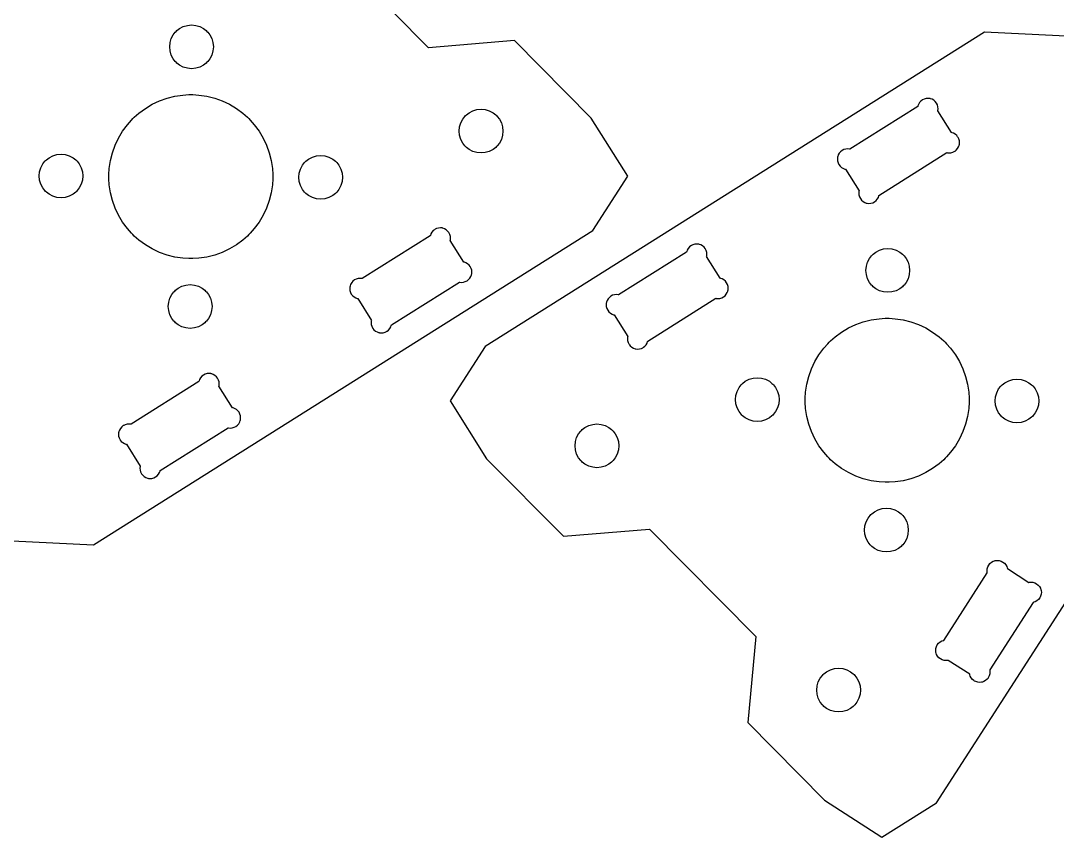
# Model space of a CAD drawing. Extents: x 0 to 997, y 0 to 569.
# Drawn here: x 354 to 429.9, y 17 to 76.7 of the extents above; entities that cross this region are included whole.
import ezdxf

# ---------------------------------------------------------------- set-up
doc = ezdxf.new("R2010")
doc.units = 0
doc.layers.get('0').update_dxf_attribs({"linetype": 'CONTINUOUS'})

msp = doc.modelspace()

# ---------------------------------------------------------------- linework, layer by layer
at = {"color": 0}
for points in [[(390.179, 75.2703), (383.881, 74.7526), (376.106, 82.6097), (376.689, 88.9022), (371.071, 94.58), (366.868, 97.2888), (362.864, 94.7671), (339.482, 58.4876), (340.112, 42.0692), (340.14, 41.3207), (342.215, 39.2244), (342.963, 39.1878), (359.374, 38.3846), (395.897, 61.3832), (398.461, 65.361), (395.797, 69.5921), (390.179, 75.2703)], [(365.407, 75.9476), (365.464, 76.0047), (365.657, 76.1528), (365.936, 76.2992), (366.232, 76.3871), (366.537, 76.4164), (366.843, 76.3871), (367.14, 76.2992), (367.418, 76.1528), (367.612, 76.0047), (367.669, 75.9476), (367.726, 75.8907), (367.875, 75.6967), (368.021, 75.4185), (368.108, 75.1219), (368.138, 74.8164), (368.108, 74.5107), (368.021, 74.2143), (367.875, 73.936), (367.726, 73.7419), (367.669, 73.685), (367.612, 73.6279), (367.418, 73.4799), (367.14, 73.3335), (366.843, 73.2457), (366.537, 73.2164), (366.232, 73.2457), (365.936, 73.3335), (365.657, 73.4799), (365.464, 73.6279), (365.407, 73.685), (365.35, 73.7419), (365.201, 73.936), (365.056, 74.2143), (364.967, 74.5107), (364.938, 74.8164), (364.967, 75.1219), (365.056, 75.4185), (365.201, 75.6967), (365.35, 75.8907), (365.407, 75.9476)], [(393.754, 39), (400.053, 39.5176), (407.828, 31.6604), (407.243, 25.3681), (412.862, 19.6903), (417.065, 16.9815), (421.069, 19.5032), (444.451, 55.7825), (443.821, 72.2011), (443.793, 72.9496), (441.718, 75.0458), (440.969, 75.0825), (424.56, 75.8857), (388.035, 52.8871), (385.472, 48.9092), (388.136, 44.6782), (393.754, 39)], [(362.246, 69.559), (362.35, 69.6639), (362.685, 69.9576), (363.16, 70.3083), (363.662, 70.6096), (364.192, 70.8597), (364.743, 71.0571), (365.313, 71.2001), (365.894, 71.2871), (366.34, 71.3164), (366.487, 71.3164), (366.636, 71.3164), (367.081, 71.2871), (367.664, 71.2001), (368.233, 71.0571), (368.783, 70.8597), (369.314, 70.6096), (369.817, 70.3083), (370.29, 69.9576), (370.626, 69.6639), (370.731, 69.559), (370.835, 69.4543), (371.129, 69.119), (371.479, 68.6453), (371.781, 68.1418), (372.031, 67.6126), (372.229, 67.0615), (372.372, 66.4925), (372.458, 65.9094), (372.487, 65.4647), (372.487, 65.3164), (372.487, 65.1682), (372.458, 64.7235), (372.372, 64.1404), (372.229, 63.5714), (372.031, 63.0203), (371.781, 62.4911), (371.479, 61.9876), (371.129, 61.5139), (370.835, 61.1786), (370.731, 61.0738), (370.626, 60.969), (370.29, 60.6753), (369.817, 60.3246), (369.314, 60.0233), (368.783, 59.7732), (368.233, 59.5758), (367.664, 59.4328), (367.081, 59.3458), (366.636, 59.3164), (366.487, 59.3164), (366.34, 59.3164), (365.894, 59.3458), (365.313, 59.4328), (364.743, 59.5758), (364.192, 59.7732), (363.662, 60.0233), (363.16, 60.3246), (362.685, 60.6753), (362.35, 60.969), (362.246, 61.0738), (362.14, 61.1786), (361.847, 61.5139), (361.496, 61.9876), (361.194, 62.4911), (360.944, 63.0203), (360.747, 63.5714), (360.604, 64.1404), (360.517, 64.7235), (360.487, 65.1682), (360.487, 65.3164), (360.487, 65.4647), (360.517, 65.9094), (360.604, 66.4925), (360.747, 67.0615), (360.944, 67.6126), (361.194, 68.1418), (361.496, 68.6453), (361.847, 69.119), (362.14, 69.4543), (362.246, 69.559)], [(414.719, 67.3261), (414.682, 67.3346), (414.568, 67.3447), (414.421, 67.3333), (414.282, 67.2942), (414.153, 67.2294), (414.039, 67.1415), (413.944, 67.0326), (413.869, 66.905), (413.831, 66.7979), (413.822, 66.761), (413.814, 66.7242), (413.803, 66.6101), (413.814, 66.4633), (413.854, 66.3236), (413.918, 66.1951), (414.007, 66.0813), (414.115, 65.9856), (414.243, 65.9118), (414.35, 65.8718), (414.388, 65.8633), (415.388, 64.2736), (415.379, 64.2368), (415.369, 64.1229), (415.381, 63.976), (415.419, 63.8364), (415.485, 63.7078), (415.572, 63.594), (415.682, 63.4983), (415.81, 63.4244), (415.917, 63.3844), (415.953, 63.3761), (415.99, 63.3678), (416.104, 63.3575), (416.251, 63.3689), (416.39, 63.4082), (416.519, 63.4728), (416.633, 63.5608), (416.728, 63.6697), (416.803, 63.7974), (416.842, 63.9044), (416.85, 63.9413), (421.825, 67.0738), (421.861, 67.0656), (421.972, 67.0553), (422.118, 67.0658), (422.258, 67.1044), (422.36, 67.1508), (422.392, 67.1704), (422.422, 67.19), (422.508, 67.2611), (422.603, 67.3717), (422.676, 67.4988), (422.715, 67.6031), (422.722, 67.6389), (422.731, 67.6747), (422.742, 67.7854), (422.731, 67.9314), (422.692, 68.0726), (422.646, 68.1736), (422.626, 68.2047), (422.607, 68.2358), (422.536, 68.3214), (422.425, 68.4172), (422.297, 68.4897), (422.193, 68.5283), (422.157, 68.5365), (421.157, 70.1262), (421.165, 70.1631), (421.175, 70.2771), (421.164, 70.4239), (421.125, 70.5635), (421.06, 70.6921), (420.972, 70.806), (420.862, 70.9017), (420.735, 70.9754), (420.628, 71.0154), (420.592, 71.0237), (420.554, 71.0322), (420.44, 71.0424), (420.293, 71.031), (420.154, 70.9918), (420.025, 70.9271), (419.911, 70.839), (419.817, 70.7301), (419.742, 70.6026), (419.703, 70.4954), (419.694, 70.4586), (414.719, 67.3261)], [(386.597, 69.7787), (386.654, 69.8357), (386.849, 69.9838), (387.126, 70.1303), (387.422, 70.2181), (387.728, 70.2474), (388.033, 70.2181), (388.331, 70.1303), (388.608, 69.9838), (388.803, 69.8357), (388.86, 69.7787), (388.917, 69.7217), (389.065, 69.5278), (389.211, 69.2494), (389.299, 68.9529), (389.328, 68.6474), (389.299, 68.3418), (389.211, 68.0453), (389.065, 67.7669), (388.917, 67.5729), (388.86, 67.516), (388.803, 67.459), (388.608, 67.311), (388.331, 67.1644), (388.033, 67.0767), (387.728, 67.0474), (387.422, 67.0767), (387.126, 67.1644), (386.849, 67.311), (386.654, 67.459), (386.597, 67.516), (386.54, 67.5729), (386.392, 67.7669), (386.246, 68.0453), (386.158, 68.3418), (386.128, 68.6474), (386.158, 68.9529), (386.246, 69.2494), (386.392, 69.5278), (386.54, 69.7217), (386.597, 69.7787)], [(355.857, 66.4978), (355.914, 66.5549), (356.108, 66.7029), (356.386, 66.8493), (356.682, 66.9372), (356.987, 66.9665), (357.293, 66.9372), (357.59, 66.8493), (357.868, 66.7029), (358.063, 66.5549), (358.119, 66.4978), (358.176, 66.4408), (358.325, 66.2468), (358.471, 65.9686), (358.558, 65.6721), (358.588, 65.3665), (358.558, 65.0608), (358.471, 64.7644), (358.325, 64.4861), (358.176, 64.2921), (358.119, 64.2351), (358.063, 64.1781), (357.868, 64.03), (357.59, 63.8836), (357.293, 63.7958), (356.987, 63.7665), (356.682, 63.7958), (356.386, 63.8836), (356.108, 64.03), (355.914, 64.1781), (355.857, 64.2351), (355.8, 64.2921), (355.651, 64.4861), (355.506, 64.7644), (355.417, 65.0608), (355.388, 65.3665), (355.417, 65.6721), (355.506, 65.9686), (355.651, 66.2468), (355.8, 66.4408), (355.857, 66.4978)], [(374.857, 66.3978), (374.914, 66.4547), (375.107, 66.6028), (375.386, 66.7493), (375.682, 66.8371), (375.987, 66.8664), (376.293, 66.8371), (376.59, 66.7493), (376.868, 66.6028), (377.063, 66.4547), (377.119, 66.3978), (377.176, 66.3408), (377.324, 66.1468), (377.471, 65.8685), (377.558, 65.5719), (377.588, 65.2664), (377.558, 64.9608), (377.471, 64.6643), (377.324, 64.386), (377.176, 64.1919), (377.119, 64.135), (377.063, 64.0781), (376.868, 63.93), (376.59, 63.7835), (376.293, 63.6957), (375.987, 63.6664), (375.682, 63.6957), (375.386, 63.7835), (375.107, 63.93), (374.914, 64.0781), (374.857, 64.135), (374.8, 64.1919), (374.651, 64.386), (374.506, 64.6643), (374.417, 64.9608), (374.388, 65.2664), (374.417, 65.5719), (374.506, 65.8685), (374.651, 66.1468), (374.8, 66.3408), (374.857, 66.3978)], [(379.032, 57.8535), (378.996, 57.8619), (378.881, 57.8722), (378.735, 57.8607), (378.594, 57.8215), (378.467, 57.7568), (378.353, 57.6689), (378.257, 57.56), (378.183, 57.4324), (378.143, 57.3251), (378.135, 57.2883), (378.126, 57.2515), (378.115, 57.1376), (378.128, 56.9906), (378.167, 56.8511), (378.231, 56.7225), (378.319, 56.6086), (378.428, 56.5129), (378.556, 56.4392), (378.662, 56.3992), (378.7, 56.3908), (379.701, 54.801), (379.693, 54.7651), (379.682, 54.6544), (379.693, 54.5085), (379.732, 54.3674), (379.778, 54.2664), (379.797, 54.2351), (379.817, 54.2042), (379.888, 54.1186), (379.999, 54.0228), (380.126, 53.9503), (380.231, 53.9117), (380.265, 53.9035), (380.301, 53.8953), (380.412, 53.8851), (380.558, 53.8956), (380.7, 53.9342), (380.8, 53.9807), (380.832, 54.0001), (380.862, 54.0197), (380.949, 54.0908), (381.044, 54.2014), (381.117, 54.3286), (381.156, 54.4328), (381.164, 54.4686), (386.138, 57.6011), (386.175, 57.5928), (386.289, 57.5825), (386.436, 57.5939), (386.575, 57.6332), (386.704, 57.6978), (386.818, 57.7858), (386.914, 57.8947), (386.987, 58.0224), (387.028, 58.1294), (387.036, 58.1663), (387.044, 58.2032), (387.054, 58.3171), (387.043, 58.464), (387.004, 58.6036), (386.939, 58.7321), (386.851, 58.846), (386.742, 58.9417), (386.614, 59.0154), (386.507, 59.0554), (386.471, 59.0637), (385.469, 60.6536), (385.478, 60.6894), (385.487, 60.8001), (385.478, 60.9461), (385.439, 61.0874), (385.392, 61.1883), (385.372, 61.2194), (385.353, 61.2506), (385.282, 61.3361), (385.171, 61.4318), (385.044, 61.5044), (384.94, 61.5431), (384.904, 61.5511), (384.868, 61.5593), (384.757, 61.5696), (384.611, 61.559), (384.471, 61.5204), (384.369, 61.474), (384.339, 61.4544), (384.307, 61.4349), (384.222, 61.3639), (384.126, 61.2532), (384.053, 61.1261), (384.015, 61.0218), (384.007, 60.986), (379.032, 57.8535)], [(404.901, 56.4167), (404.938, 56.4083), (405.051, 56.3981), (405.199, 56.4096), (405.339, 56.4488), (405.467, 56.5135), (405.581, 56.6014), (405.676, 56.7103), (405.75, 56.8379), (405.79, 56.9451), (405.799, 56.9819), (405.807, 57.0188), (405.817, 57.1326), (405.806, 57.2797), (405.767, 57.4192), (405.701, 57.5478), (405.614, 57.6617), (405.506, 57.7574), (405.378, 57.8311), (405.271, 57.8711), (405.233, 57.8794), (404.232, 59.4693), (404.24, 59.5051), (404.25, 59.6158), (404.24, 59.7618), (404.201, 59.9029), (404.156, 60.004), (404.136, 60.035), (404.117, 60.0663), (404.044, 60.1517), (403.935, 60.2475), (403.807, 60.32), (403.703, 60.3586), (403.667, 60.3668), (403.632, 60.3749), (403.521, 60.3851), (403.375, 60.3747), (403.233, 60.3361), (403.132, 60.2897), (403.101, 60.2701), (403.071, 60.2506), (402.985, 60.1794), (402.889, 60.0689), (402.817, 59.9417), (402.778, 59.8375), (402.769, 59.8015), (397.794, 56.6692), (397.758, 56.6776), (397.644, 56.6878), (397.497, 56.6764), (397.358, 56.6372), (397.229, 56.5724), (397.115, 56.4844), (397.019, 56.3756), (396.946, 56.2481), (396.906, 56.1408), (396.897, 56.1039), (396.889, 56.0671), (396.879, 55.9532), (396.89, 55.8063), (396.929, 55.6667), (396.994, 55.5382), (397.082, 55.4243), (397.192, 55.3286), (397.318, 55.2549), (397.426, 55.2149), (397.463, 55.2064), (398.464, 53.6167), (398.456, 53.5808), (398.446, 53.4701), (398.456, 53.3242), (398.494, 53.1831), (398.54, 53.0819), (398.56, 53.0508), (398.581, 53.0199), (398.651, 52.9343), (398.761, 52.8385), (398.889, 52.7658), (398.993, 52.7272), (399.029, 52.7192), (399.065, 52.711), (399.175, 52.7007), (399.321, 52.7112), (399.463, 52.7499), (399.564, 52.7963), (399.594, 52.8158), (399.626, 52.8354), (399.711, 52.9065), (399.807, 53.0171), (399.879, 53.1442), (399.918, 53.2485), (399.926, 53.2843), (404.901, 56.4167)], [(418.626, 57.3224), (418.569, 57.2654), (418.375, 57.1174), (418.097, 56.9708), (417.801, 56.8831), (417.494, 56.8538), (417.189, 56.8831), (416.893, 56.9708), (416.615, 57.1174), (416.421, 57.2654), (416.364, 57.3224), (416.307, 57.3793), (416.158, 57.5733), (416.013, 57.8517), (415.925, 58.1481), (415.894, 58.4537), (415.925, 58.7593), (416.013, 59.0558), (416.158, 59.334), (416.307, 59.5281), (416.364, 59.5851), (416.421, 59.6421), (416.615, 59.7901), (416.893, 59.9365), (417.189, 60.0244), (417.494, 60.0538), (417.801, 60.0244), (418.097, 59.9365), (418.375, 59.7901), (418.569, 59.6421), (418.626, 59.5851), (418.683, 59.5281), (418.832, 59.334), (418.978, 59.0558), (419.065, 58.7593), (419.094, 58.4537), (419.065, 58.1481), (418.978, 57.8517), (418.832, 57.5733), (418.683, 57.3793), (418.626, 57.3224)], [(365.307, 56.9479), (365.364, 57.005), (365.557, 57.1531), (365.836, 57.2994), (366.132, 57.3872), (366.438, 57.4165), (366.743, 57.3872), (367.04, 57.2994), (367.318, 57.1531), (367.513, 57.005), (367.569, 56.9479), (367.626, 56.891), (367.775, 56.6969), (367.921, 56.4186), (368.008, 56.1222), (368.037, 55.8165), (368.008, 55.511), (367.921, 55.2144), (367.775, 54.9362), (367.626, 54.7422), (367.569, 54.6851), (367.513, 54.6282), (367.318, 54.4801), (367.04, 54.3338), (366.743, 54.2458), (366.438, 54.2165), (366.132, 54.2458), (365.836, 54.3338), (365.557, 54.4801), (365.364, 54.6282), (365.307, 54.6851), (365.25, 54.7422), (365.101, 54.9362), (364.956, 55.2144), (364.867, 55.511), (364.838, 55.8165), (364.867, 56.1222), (364.956, 56.4186), (365.101, 56.6969), (365.25, 56.891), (365.307, 56.9479)], [(421.688, 44.7111), (421.583, 44.6064), (421.247, 44.3126), (420.774, 43.9619), (420.271, 43.6607), (419.742, 43.4106), (419.19, 43.2132), (418.621, 43.0701), (418.037, 42.9832), (417.593, 42.9539), (417.444, 42.9539), (417.297, 42.9539), (416.851, 42.9832), (416.269, 43.0701), (415.7, 43.2132), (415.149, 43.4106), (414.619, 43.6607), (414.117, 43.9619), (413.643, 44.3126), (413.307, 44.6064), (413.203, 44.7111), (413.097, 44.816), (412.804, 45.1512), (412.453, 45.625), (412.151, 46.1285), (411.901, 46.6578), (411.704, 47.2089), (411.561, 47.7778), (411.475, 48.3608), (411.444, 48.8056), (411.444, 48.9539), (411.444, 49.1021), (411.475, 49.5469), (411.561, 50.1299), (411.704, 50.6989), (411.901, 51.25), (412.151, 51.7792), (412.453, 52.2826), (412.804, 52.7564), (413.097, 53.0917), (413.203, 53.1964), (413.307, 53.3014), (413.643, 53.595), (414.117, 53.9457), (414.619, 54.2471), (415.149, 54.4971), (415.7, 54.6944), (416.269, 54.8375), (416.851, 54.9244), (417.297, 54.9539), (417.444, 54.9539), (417.593, 54.9539), (418.037, 54.9244), (418.621, 54.8375), (419.19, 54.6944), (419.742, 54.4971), (420.271, 54.2471), (420.774, 53.9457), (421.247, 53.595), (421.583, 53.3014), (421.688, 53.1964), (421.793, 53.0917), (422.086, 52.7564), (422.438, 52.2826), (422.739, 51.7792), (422.989, 51.25), (423.186, 50.6989), (423.329, 50.1299), (423.415, 49.5469), (423.444, 49.1021), (423.444, 48.9539), (423.444, 48.8056), (423.415, 48.3608), (423.329, 47.7778), (423.186, 47.2089), (422.989, 46.6578), (422.739, 46.1285), (422.438, 45.625), (422.086, 45.1512), (421.793, 44.816), (421.688, 44.7111)], [(369.214, 46.9442), (369.25, 46.9358), (369.365, 46.9256), (369.511, 46.9369), (369.651, 46.9761), (369.779, 47.0408), (369.893, 47.1288), (369.989, 47.2376), (370.063, 47.3653), (370.103, 47.4725), (370.111, 47.5093), (370.119, 47.5461), (370.131, 47.6601), (370.118, 47.8071), (370.079, 47.9467), (370.015, 48.0751), (369.926, 48.189), (369.818, 48.2847), (369.69, 48.3585), (369.583, 48.3985), (369.546, 48.4068), (368.546, 49.9965), (368.554, 50.0335), (368.564, 50.1474), (368.553, 50.2943), (368.513, 50.4339), (368.449, 50.5625), (368.36, 50.6764), (368.251, 50.7721), (368.124, 50.8458), (368.017, 50.8858), (367.981, 50.8942), (367.943, 50.9025), (367.829, 50.9128), (367.682, 50.9014), (367.543, 50.8621), (367.414, 50.7974), (367.3, 50.7094), (367.204, 50.6006), (367.131, 50.4729), (367.09, 50.3658), (367.082, 50.3289), (362.108, 47.1965), (362.072, 47.2046), (361.961, 47.215), (361.815, 47.2044), (361.674, 47.1658), (361.574, 47.1194), (361.542, 47.0999), (361.511, 47.0803), (361.425, 47.0092), (361.329, 46.8986), (361.257, 46.7715), (361.218, 46.6672), (361.21, 46.6314), (361.203, 46.5956), (361.192, 46.4849), (361.203, 46.3389), (361.24, 46.1976), (361.287, 46.0967), (361.307, 46.0656), (361.326, 46.0344), (361.397, 45.9489), (361.508, 45.8531), (361.635, 45.7806), (361.74, 45.7419), (361.775, 45.7338), (362.776, 44.144), (362.768, 44.1072), (362.758, 43.9933), (362.769, 43.8464), (362.808, 43.7068), (362.874, 43.5782), (362.961, 43.4643), (363.069, 43.3686), (363.197, 43.2949), (363.304, 43.2549), (363.342, 43.2465), (363.379, 43.2381), (363.493, 43.2279), (363.639, 43.2393), (363.779, 43.2785), (363.907, 43.3432), (364.021, 43.4313), (364.117, 43.5401), (364.19, 43.6676), (364.231, 43.7749), (364.239, 43.8117), (369.214, 46.9442)], [(409.076, 47.8725), (409.019, 47.8156), (408.825, 47.6675), (408.547, 47.5211), (408.251, 47.4332), (407.946, 47.4039), (407.639, 47.4332), (407.343, 47.5211), (407.065, 47.6675), (406.871, 47.8156), (406.814, 47.8725), (406.757, 47.9296), (406.608, 48.1235), (406.463, 48.4018), (406.375, 48.6983), (406.346, 49.0039), (406.375, 49.3096), (406.463, 49.606), (406.608, 49.8843), (406.757, 50.0783), (406.814, 50.1353), (406.871, 50.1922), (407.065, 50.3403), (407.343, 50.4868), (407.639, 50.5746), (407.946, 50.6039), (408.251, 50.5746), (408.547, 50.4868), (408.825, 50.3403), (409.019, 50.1922), (409.076, 50.1353), (409.133, 50.0783), (409.282, 49.8843), (409.428, 49.606), (409.515, 49.3096), (409.546, 49.0039), (409.515, 48.6983), (409.428, 48.4018), (409.282, 48.1235), (409.133, 47.9296), (409.076, 47.8725)], [(428.076, 47.7724), (428.019, 47.7154), (427.825, 47.5674), (427.547, 47.421), (427.25, 47.3331), (426.944, 47.3039), (426.639, 47.3331), (426.343, 47.421), (426.064, 47.5674), (425.871, 47.7154), (425.814, 47.7724), (425.757, 47.8294), (425.608, 48.0235), (425.463, 48.3017), (425.374, 48.5982), (425.344, 48.9038), (425.374, 49.2094), (425.463, 49.506), (425.608, 49.7842), (425.757, 49.9782), (425.814, 50.0351), (425.871, 50.0922), (426.064, 50.2403), (426.343, 50.3867), (426.639, 50.4744), (426.944, 50.5038), (427.25, 50.4744), (427.547, 50.3867), (427.825, 50.2403), (428.019, 50.0922), (428.076, 50.0351), (428.133, 49.9782), (428.282, 49.7842), (428.428, 49.506), (428.515, 49.2094), (428.544, 48.9038), (428.515, 48.5982), (428.428, 48.3017), (428.282, 48.0235), (428.133, 47.8294), (428.076, 47.7724)], [(397.336, 44.4915), (397.279, 44.4346), (397.085, 44.2865), (396.807, 44.1401), (396.51, 44.0522), (396.204, 44.0229), (395.899, 44.0522), (395.603, 44.1401), (395.324, 44.2865), (395.131, 44.4346), (395.074, 44.4915), (395.017, 44.5486), (394.868, 44.7425), (394.722, 45.0208), (394.633, 45.3174), (394.604, 45.6229), (394.633, 45.9286), (394.722, 46.225), (394.868, 46.5033), (395.017, 46.6974), (395.074, 46.7543), (395.131, 46.8112), (395.324, 46.9593), (395.603, 47.1058), (395.899, 47.1936), (396.204, 47.2229), (396.51, 47.1936), (396.807, 47.1058), (397.085, 46.9593), (397.279, 46.8112), (397.336, 46.7543), (397.393, 46.6974), (397.542, 46.5033), (397.688, 46.225), (397.775, 45.9286), (397.804, 45.6229), (397.775, 45.3174), (397.688, 45.0208), (397.542, 44.7425), (397.393, 44.5486), (397.336, 44.4915)], [(418.526, 38.3225), (418.469, 38.2656), (418.275, 38.1175), (417.997, 37.9711), (417.7, 37.8832), (417.394, 37.8539), (417.089, 37.8832), (416.793, 37.9711), (416.515, 38.1175), (416.321, 38.2656), (416.264, 38.3225), (416.207, 38.3796), (416.058, 38.5736), (415.912, 38.8519), (415.825, 39.1483), (415.794, 39.4539), (415.825, 39.7596), (415.912, 40.0561), (416.058, 40.3343), (416.207, 40.5283), (416.264, 40.5853), (416.321, 40.6424), (416.515, 40.7904), (416.793, 40.9368), (417.089, 41.0246), (417.394, 41.0539), (417.7, 41.0246), (417.997, 40.9368), (418.275, 40.7904), (418.469, 40.6424), (418.526, 40.5853), (418.583, 40.5283), (418.732, 40.3343), (418.878, 40.0561), (418.965, 39.7596), (418.994, 39.4539), (418.965, 39.1483), (418.878, 38.8519), (418.732, 38.5736), (418.583, 38.3796), (418.526, 38.3225)], [(424.776, 36.3307), (424.768, 36.3676), (424.76, 36.4817), (424.772, 36.6286), (424.813, 36.7676), (424.879, 36.8956), (424.968, 37.0085), (425.078, 37.1031), (425.207, 37.1754), (425.314, 37.2143), (425.351, 37.2222), (425.388, 37.2303), (425.501, 37.2393), (425.649, 37.2264), (425.787, 37.1857), (425.915, 37.1196), (426.029, 37.0306), (426.124, 36.9206), (426.196, 36.7922), (426.235, 36.6846), (426.243, 36.6476), (427.822, 35.63), (427.858, 35.6379), (427.972, 35.6471), (428.119, 35.634), (428.258, 35.5933), (428.386, 35.5272), (428.5, 35.4382), (428.594, 35.3282), (428.667, 35.1999), (428.706, 35.0922), (428.714, 35.0553), (428.721, 35.0185), (428.731, 34.9044), (428.717, 34.7575), (428.676, 34.6185), (428.611, 34.4906), (428.521, 34.3776), (428.411, 34.2831), (428.283, 34.2107), (428.175, 34.1718), (428.139, 34.1638), (424.954, 29.2225), (424.961, 29.1865), (424.971, 29.0757), (424.958, 28.9299), (424.918, 28.7892), (424.871, 28.6886), (424.851, 28.6578), (424.832, 28.6268), (424.76, 28.5421), (424.647, 28.4474), (424.519, 28.3762), (424.415, 28.3388), (424.379, 28.331), (424.343, 28.3232), (424.232, 28.3142), (424.086, 28.3261), (423.946, 28.3663), (423.846, 28.4138), (423.814, 28.4336), (423.783, 28.4535), (423.699, 28.5256), (423.604, 28.6371), (423.533, 28.765), (423.496, 28.8697), (423.487, 28.9056), (421.908, 29.9233), (421.872, 29.9153), (421.758, 29.9063), (421.611, 29.9192), (421.472, 29.9599), (421.344, 30.026), (421.231, 30.1151), (421.136, 30.225), (421.064, 30.3535), (421.025, 30.461), (421.017, 30.4979), (421.01, 30.5349), (421, 30.6489), (421.013, 30.7957), (421.054, 30.9349), (421.119, 31.0626), (421.208, 31.1756), (421.319, 31.2701), (421.447, 31.3426), (421.554, 31.3814), (421.592, 31.3894), (424.776, 36.3307)], [(415.024, 26.6181), (414.967, 26.561), (414.772, 26.4129), (414.494, 26.2665), (414.197, 26.1788), (413.892, 26.1494), (413.586, 26.1788), (413.29, 26.2665), (413.011, 26.4129), (412.818, 26.561), (412.761, 26.6181), (412.704, 26.675), (412.556, 26.869), (412.41, 27.1474), (412.321, 27.4437), (412.292, 27.7494), (412.321, 28.055), (412.41, 28.3515), (412.556, 28.6297), (412.704, 28.8238), (412.761, 28.8807), (412.818, 28.9378), (413.011, 29.0858), (413.29, 29.2322), (413.586, 29.3201), (413.892, 29.3494), (414.197, 29.3201), (414.494, 29.2322), (414.772, 29.0858), (414.967, 28.9378), (415.024, 28.8807), (415.081, 28.8238), (415.228, 28.6297), (415.375, 28.3515), (415.463, 28.055), (415.492, 27.7494), (415.463, 27.4437), (415.375, 27.1474), (415.228, 26.869), (415.081, 26.675), (415.024, 26.6181)]]:
    msp.add_lwpolyline(points, close=True, dxfattribs=at)

doc.saveas('drawing.dxf')
